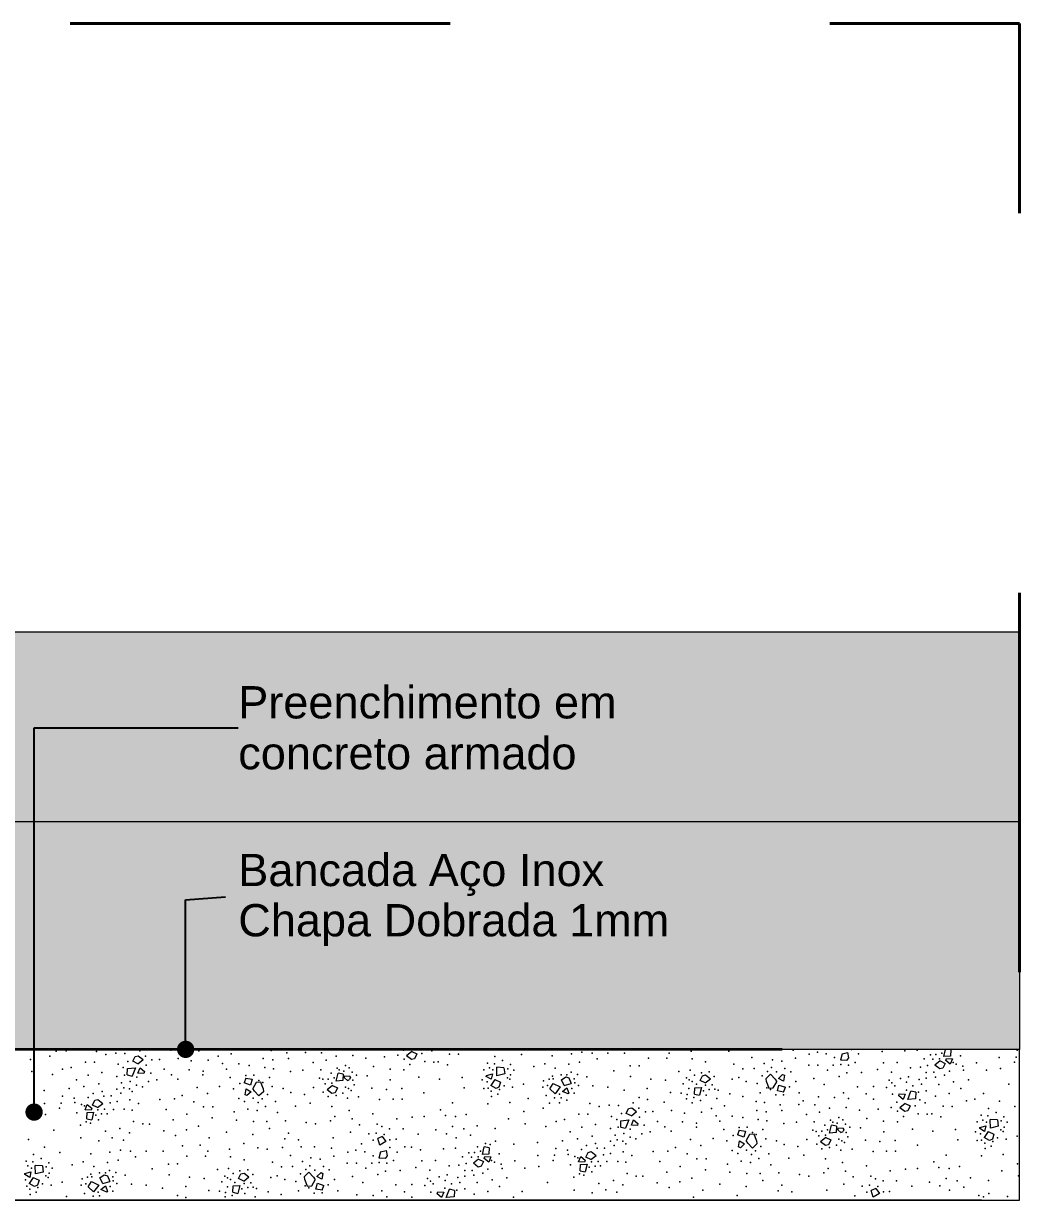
# Model space of a CAD drawing. Header units: metres. Extents: x -1.1 to 45.1, y -1 to 1.8.
# Drawn here: x -0.8783 to -0.6159, y -0.1268 to 0.1826 of the extents above; entities that cross this region are included whole.
import ezdxf

# ---------------------------------------------------------------- set-up
doc = ezdxf.new("R2010")
doc.units = ezdxf.units.M
doc.header["$MEASUREMENT"] = 0
doc.linetypes.add('Double Dashed', pattern=[0.0325, 0.02, -0.005, 0.0025, -0.005])
for name, color, linetype, lineweight, true_color in [('0_Caneta_No__25', 7, 'Continuous', 13, 0x982312), ('ARCOS-LINHAS.ARQ_Caneta_No__18', 7, 'Continuous', 0, 0xdfdfdf), ('ARCOS-LINHAS.ARQ_Caneta_No__24', 7, 'Continuous', 40, 0x851f10), ('LOUCAS-METAIS.ARQ_Caneta_No__97', 7, 'Continuous', 5, 0x6b6b6b)]:
    doc.layers.add(name, color=color, linetype=linetype, lineweight=lineweight, true_color=true_color)
for name, color, linetype, lineweight in [('ARCOS-LINHAS.ARQ_Caneta_No__98', 7, 'Continuous', 0), ('LOUCAS-METAIS.ARQ_Caneta_No__1', 7, 'Continuous', 35), ('LOUCAS-METAIS.ARQ_Caneta_No__241', 7, 'Continuous', 13)]:
    doc.layers.add(name, color=color, linetype=linetype, lineweight=lineweight)
doc.styles.add('GENERATED_STYLE_1', font='arial.ttf')
doc.dimstyles.new('GENERATED_STYLE__10', dxfattribs={"dimtxt": 0.18, "dimasz": 0.00912, "dimexe": 0.18, "dimexo": 0.0625, "dimgap": 0, "dimtad": 0, "dimtih": 1, "dimtoh": 1, "dimdec": 4, "dimzin": 0, "dimdsep": 46, "dimcen": 0.09, "dimadec": 0, "dimazin": 0, "dimtfac": 1, "dimtdec": 4, "dimtmove": 0, "dimatfit": 3, "dimldrblk": 'ARROWHEAD_11', "dimfxl": 0, "dimtolj": 1, "dimtzin": 0, "dimarcsym": 0})
doc.dimstyles.new('GENERATED_STYLE__7', dxfattribs={"dimtxt": 0.01, "dimasz": 0.00475, "dimexe": 0.18, "dimexo": 0.01, "dimgap": 0, "dimtad": 1, "dimzin": 0, "dimdsep": 46, "dimtxsty": 'GENERATED_STYLE_1', "dimblk": 'ARROWHEAD_11', "dimblk1": 'ARROWHEAD_11', "dimblk2": 'ARROWHEAD_11', "dimcen": 0.09, "dimclrd": 256, "dimclre": 256, "dimclrt": 256, "dimadec": 0, "dimazin": 0, "dimtfac": 1, "dimtdec": 4, "dimtmove": 0, "dimatfit": 3, "dimfxl": 0, "dimtolj": 1, "dimtzin": 0, "dimarcsym": 0})

# ---------------------------------------------------------------- blocks, each defined once
blk = doc.blocks.new('*X16')
at = {"layer": 'LOUCAS-METAIS.ARQ_Caneta_No__97', "color": 251, "linetype": 'Continuous', "lineweight": 5, "true_color": 0x6b6b6b}
for p, q in [((-0.84947, -0.09089), (-0.84885, -0.08962)), ((-0.84885, -0.08962), (-0.84803, -0.08941)), ((-0.84803, -0.08941), (-0.84677, -0.09041)), ((-0.77602, -0.0883), (-0.77738, -0.08941)), ((-0.77612, -0.09041), (-0.77738, -0.08941)), ((-0.77602, -0.0883), (-0.77468, -0.08894)), ((-0.77468, -0.08894), (-0.7753, -0.09021)), ((-0.66268, -0.08889), (-0.66309, -0.0906)), ((-0.66268, -0.08889), (-0.66123, -0.08859)), ((-0.66123, -0.08859), (-0.66095, -0.08998)), ((-0.63586, -0.08961), (-0.6354, -0.08774)), ((-0.63412, -0.0895), (-0.63586, -0.08961)), ((-0.63406, -0.08783), (-0.6345, -0.08774)), ((-0.63406, -0.08783), (-0.63412, -0.0895)), ((-0.85088, -0.09282), (-0.84879, -0.09263)), ((-0.84879, -0.09263), (-0.84965, -0.09477)), ((-0.84813, -0.09153), (-0.84947, -0.09089)), ((-0.84814, -0.09402), (-0.84757, -0.09262)), ((-0.84813, -0.09153), (-0.84677, -0.09041)), ((-0.84757, -0.09262), (-0.84641, -0.09357)), ((-0.7753, -0.09021), (-0.77612, -0.09041)), ((-0.75358, -0.09475), (-0.75364, -0.09247)), ((-0.75174, -0.09258), (-0.75364, -0.09247)), ((-0.75174, -0.09258), (-0.75154, -0.09423)), ((-0.66148, -0.09063), (-0.66309, -0.0906)), ((-0.66095, -0.08998), (-0.66148, -0.09063)), ((-0.63687, -0.09079), (-0.63824, -0.0919)), ((-0.63697, -0.09291), (-0.63824, -0.0919)), ((-0.63615, -0.0927), (-0.63697, -0.09291)), ((-0.63687, -0.09079), (-0.63554, -0.09143)), ((-0.63554, -0.09143), (-0.63615, -0.0927)), ((-0.63535, -0.09067), (-0.63521, -0.09014)), ((-0.63419, -0.09162), (-0.63535, -0.09067)), ((-0.63521, -0.09014), (-0.63362, -0.09021)), ((-0.63362, -0.09021), (-0.63419, -0.09162)), ((-0.85095, -0.09449), (-0.85088, -0.09282)), ((-0.85095, -0.09449), (-0.84965, -0.09477)), ((-0.84655, -0.09409), (-0.84814, -0.09402)), ((-0.84641, -0.09357), (-0.84655, -0.09409)), ((-0.81972, -0.09532), (-0.82018, -0.09657)), ((-0.81972, -0.09532), (-0.81808, -0.09561)), ((-0.81808, -0.09561), (-0.81849, -0.09714)), ((-0.79592, -0.09608), (-0.79541, -0.09402)), ((-0.79412, -0.0943), (-0.79541, -0.09402)), ((-0.79412, -0.0943), (-0.79418, -0.09596)), ((-0.79374, -0.09523), (-0.79361, -0.09471)), ((-0.79293, -0.0959), (-0.79374, -0.09523)), ((-0.79361, -0.09471), (-0.79235, -0.09477)), ((-0.79293, -0.0959), (-0.79239, -0.09569)), ((-0.79214, -0.09508), (-0.79239, -0.09569)), ((-0.79214, -0.09508), (-0.79235, -0.09477)), ((-0.75638, -0.09487), (-0.75636, -0.09461)), ((-0.75509, -0.09563), (-0.75638, -0.09487)), ((-0.75636, -0.09461), (-0.75475, -0.09415)), ((-0.75416, -0.09568), (-0.75522, -0.09726)), ((-0.75475, -0.09415), (-0.75509, -0.09563)), ((-0.75416, -0.09568), (-0.75263, -0.09636)), ((-0.75154, -0.09423), (-0.75358, -0.09475)), ((-0.73661, -0.09579), (-0.73544, -0.09499)), ((-0.73585, -0.09728), (-0.73661, -0.09579)), ((-0.73544, -0.09499), (-0.73463, -0.09523)), ((-0.73463, -0.09523), (-0.73403, -0.09673)), ((-0.70006, -0.09596), (-0.69945, -0.09469)), ((-0.69945, -0.09469), (-0.69863, -0.09449)), ((-0.69873, -0.0966), (-0.69736, -0.09549)), ((-0.69863, -0.09449), (-0.69736, -0.09549)), ((-0.68269, -0.09542), (-0.68153, -0.0943)), ((-0.6826, -0.09626), (-0.68269, -0.09542)), ((-0.68153, -0.0943), (-0.68031, -0.09556)), ((-0.68031, -0.09556), (-0.67988, -0.09627)), ((-0.67946, -0.0954), (-0.67836, -0.09438)), ((-0.67814, -0.09615), (-0.67946, -0.0954)), ((-0.67836, -0.09438), (-0.67786, -0.09458)), ((-0.67786, -0.09458), (-0.67814, -0.09615)), ((-0.81849, -0.09714), (-0.82018, -0.09657)), ((-0.81993, -0.09973), (-0.81964, -0.09816)), ((-0.81964, -0.09816), (-0.81832, -0.09891)), ((-0.81832, -0.09891), (-0.81943, -0.09993)), ((-0.81698, -0.09645), (-0.8179, -0.09804)), ((-0.81747, -0.09875), (-0.8179, -0.09804)), ((-0.81625, -0.10001), (-0.81747, -0.09875)), ((-0.81578, -0.09638), (-0.81698, -0.09645)), ((-0.81509, -0.09889), (-0.81625, -0.10001)), ((-0.81518, -0.09805), (-0.81578, -0.09638)), ((-0.81518, -0.09805), (-0.81509, -0.09889)), ((-0.79693, -0.09726), (-0.7983, -0.09837)), ((-0.79703, -0.09937), (-0.7983, -0.09837)), ((-0.79693, -0.09726), (-0.7956, -0.09789)), ((-0.7956, -0.09789), (-0.79621, -0.09917)), ((-0.79418, -0.09596), (-0.79592, -0.09608)), ((-0.75382, -0.09805), (-0.75522, -0.09726)), ((-0.75304, -0.09772), (-0.75382, -0.09805)), ((-0.75263, -0.09636), (-0.75304, -0.09772)), ((-0.73968, -0.09817), (-0.73879, -0.09676)), ((-0.73968, -0.09817), (-0.73827, -0.09945)), ((-0.73879, -0.09676), (-0.73689, -0.09764)), ((-0.73689, -0.09764), (-0.73827, -0.09945)), ((-0.73635, -0.09884), (-0.73516, -0.0979)), ((-0.73482, -0.0995), (-0.73635, -0.09884)), ((-0.73585, -0.09728), (-0.73403, -0.09673)), ((-0.73516, -0.0979), (-0.73463, -0.09931)), ((-0.70154, -0.09956), (-0.70148, -0.09789)), ((-0.70148, -0.09789), (-0.69974, -0.09778)), ((-0.69974, -0.09778), (-0.70024, -0.09984)), ((-0.69873, -0.0966), (-0.70006, -0.09596)), ((-0.6826, -0.09626), (-0.682, -0.09793)), ((-0.682, -0.09793), (-0.68081, -0.09786)), ((-0.68081, -0.09786), (-0.67988, -0.09627)), ((-0.6797, -0.0987), (-0.67929, -0.09717)), ((-0.67806, -0.09899), (-0.6797, -0.0987)), ((-0.67929, -0.09717), (-0.6776, -0.09774)), ((-0.67806, -0.09899), (-0.6776, -0.09774)), ((-0.64539, -0.10091), (-0.64454, -0.09878)), ((-0.64324, -0.09906), (-0.64454, -0.09878)), ((-0.86012, -0.10243), (-0.8595, -0.10116)), ((-0.8595, -0.10116), (-0.85869, -0.10095)), ((-0.85878, -0.10307), (-0.85742, -0.10196)), ((-0.85869, -0.10095), (-0.85742, -0.10196)), ((-0.81943, -0.09993), (-0.81993, -0.09973)), ((-0.79621, -0.09917), (-0.79703, -0.09937)), ((-0.73463, -0.09931), (-0.73482, -0.0995)), ((-0.70154, -0.09956), (-0.70024, -0.09984)), ((-0.64777, -0.09998), (-0.64764, -0.09945)), ((-0.64661, -0.10093), (-0.64777, -0.09998)), ((-0.64764, -0.09945), (-0.64605, -0.09953)), ((-0.64606, -0.10202), (-0.64742, -0.10313)), ((-0.64605, -0.09953), (-0.64661, -0.10093)), ((-0.64606, -0.10202), (-0.64472, -0.10266)), ((-0.6433, -0.10073), (-0.64539, -0.10091)), ((-0.64324, -0.09906), (-0.6433, -0.10073)), ((-0.86203, -0.10364), (-0.86147, -0.10224)), ((-0.86044, -0.10372), (-0.86203, -0.10364)), ((-0.8616, -0.10603), (-0.86154, -0.10436)), ((-0.86154, -0.10436), (-0.8598, -0.10425)), ((-0.86147, -0.10224), (-0.86031, -0.10319)), ((-0.86031, -0.10319), (-0.86044, -0.10372)), ((-0.8598, -0.10425), (-0.8603, -0.10631)), ((-0.85878, -0.10307), (-0.86012, -0.10243)), ((-0.7195, -0.10461), (-0.71889, -0.10334)), ((-0.71817, -0.10525), (-0.7195, -0.10461)), ((-0.71889, -0.10334), (-0.71807, -0.10313)), ((-0.71817, -0.10525), (-0.71681, -0.10413)), ((-0.71807, -0.10313), (-0.71681, -0.10413)), ((-0.64615, -0.10413), (-0.64742, -0.10313)), ((-0.64534, -0.10393), (-0.64615, -0.10413)), ((-0.64472, -0.10266), (-0.64534, -0.10393)), ((-0.8616, -0.10603), (-0.8603, -0.10631)), ((-0.72099, -0.1082), (-0.72092, -0.10654)), ((-0.72099, -0.1082), (-0.71969, -0.10849)), ((-0.72092, -0.10654), (-0.71883, -0.10635)), ((-0.71883, -0.10635), (-0.71969, -0.10849)), ((-0.71818, -0.10774), (-0.71761, -0.10633)), ((-0.71659, -0.10781), (-0.71818, -0.10774)), ((-0.71761, -0.10633), (-0.71645, -0.10729)), ((-0.71645, -0.10729), (-0.71659, -0.10781)), ((-0.66596, -0.10979), (-0.66545, -0.10773)), ((-0.66415, -0.10802), (-0.66545, -0.10773)), ((-0.66415, -0.10802), (-0.66422, -0.10968)), ((-0.6264, -0.10833), (-0.62479, -0.10787)), ((-0.62479, -0.10787), (-0.62512, -0.10935)), ((-0.62361, -0.10846), (-0.62368, -0.10619)), ((-0.62178, -0.1063), (-0.62368, -0.10619)), ((-0.62158, -0.10795), (-0.62361, -0.10846)), ((-0.62178, -0.1063), (-0.62158, -0.10795)), ((-0.78377, -0.11066), (-0.78498, -0.11122)), ((-0.78444, -0.113), (-0.78498, -0.11122)), ((-0.78377, -0.11066), (-0.78282, -0.11203)), ((-0.68976, -0.10904), (-0.69022, -0.11029)), ((-0.68853, -0.11086), (-0.69022, -0.11029)), ((-0.68976, -0.10904), (-0.68812, -0.10933)), ((-0.68812, -0.10933), (-0.68853, -0.11086)), ((-0.68702, -0.11017), (-0.68794, -0.11176)), ((-0.68582, -0.1101), (-0.68702, -0.11017)), ((-0.68522, -0.11177), (-0.68582, -0.1101)), ((-0.66697, -0.11098), (-0.66833, -0.11209)), ((-0.66697, -0.11098), (-0.66563, -0.11161)), ((-0.66422, -0.10968), (-0.66596, -0.10979)), ((-0.66378, -0.10895), (-0.66365, -0.10843)), ((-0.66297, -0.10962), (-0.66378, -0.10895)), ((-0.66365, -0.10843), (-0.66239, -0.10848)), ((-0.66297, -0.10962), (-0.66242, -0.10941)), ((-0.66218, -0.1088), (-0.66242, -0.10941)), ((-0.66218, -0.1088), (-0.66239, -0.10848)), ((-0.62642, -0.10859), (-0.6264, -0.10833)), ((-0.62512, -0.10935), (-0.62642, -0.10859)), ((-0.62419, -0.1094), (-0.62526, -0.11098)), ((-0.62385, -0.11177), (-0.62526, -0.11098)), ((-0.62419, -0.1094), (-0.62267, -0.11008)), ((-0.62267, -0.11008), (-0.62308, -0.11143)), ((-0.78282, -0.11203), (-0.78444, -0.113)), ((-0.78423, -0.11472), (-0.78278, -0.11442)), ((-0.78278, -0.11442), (-0.7825, -0.11581)), ((-0.75742, -0.11545), (-0.75691, -0.11339)), ((-0.75561, -0.11367), (-0.75691, -0.11339)), ((-0.75561, -0.11367), (-0.75568, -0.11534)), ((-0.68996, -0.11345), (-0.68968, -0.11188)), ((-0.68946, -0.11365), (-0.68996, -0.11345)), ((-0.68968, -0.11188), (-0.68836, -0.11263)), ((-0.68836, -0.11263), (-0.68946, -0.11365)), ((-0.68751, -0.11247), (-0.68794, -0.11176)), ((-0.68629, -0.11373), (-0.68751, -0.11247)), ((-0.68513, -0.11261), (-0.68629, -0.11373)), ((-0.68522, -0.11177), (-0.68513, -0.11261)), ((-0.66707, -0.11309), (-0.66833, -0.11209)), ((-0.66625, -0.11289), (-0.66707, -0.11309)), ((-0.66563, -0.11161), (-0.66625, -0.11289)), ((-0.62308, -0.11143), (-0.62385, -0.11177)), ((-0.78423, -0.11472), (-0.78465, -0.11643)), ((-0.78303, -0.11647), (-0.78465, -0.11643)), ((-0.7825, -0.11581), (-0.78303, -0.11647)), ((-0.75843, -0.11663), (-0.75979, -0.11774)), ((-0.75843, -0.11663), (-0.75709, -0.11727)), ((-0.75709, -0.11727), (-0.75771, -0.11854)), ((-0.75568, -0.11534), (-0.75742, -0.11545)), ((-0.7569, -0.1165), (-0.75677, -0.11598)), ((-0.75575, -0.11746), (-0.7569, -0.1165)), ((-0.75677, -0.11598), (-0.75518, -0.11605)), ((-0.75518, -0.11605), (-0.75575, -0.11746)), ((-0.73207, -0.11736), (-0.73151, -0.11596)), ((-0.73048, -0.11744), (-0.73207, -0.11736)), ((-0.73151, -0.11596), (-0.73035, -0.11691)), ((-0.73035, -0.11691), (-0.73048, -0.11744)), ((-0.73016, -0.11615), (-0.72954, -0.11488)), ((-0.72882, -0.11679), (-0.73016, -0.11615)), ((-0.72954, -0.11488), (-0.72872, -0.11467)), ((-0.72882, -0.11679), (-0.72746, -0.11567)), ((-0.72872, -0.11467), (-0.72746, -0.11567)), ((-0.87794, -0.12071), (-0.87791, -0.12044)), ((-0.87791, -0.12044), (-0.8763, -0.11999)), ((-0.8763, -0.11999), (-0.87664, -0.12146)), ((-0.87513, -0.12058), (-0.8752, -0.11831)), ((-0.8733, -0.11841), (-0.8752, -0.11831)), ((-0.8731, -0.12007), (-0.87513, -0.12058)), ((-0.8733, -0.11841), (-0.8731, -0.12007)), ((-0.82162, -0.1218), (-0.821, -0.12053)), ((-0.821, -0.12053), (-0.82018, -0.12032)), ((-0.82018, -0.12032), (-0.81892, -0.12133)), ((-0.80425, -0.12126), (-0.80309, -0.12014)), ((-0.80309, -0.12014), (-0.80187, -0.1214)), ((-0.80101, -0.12123), (-0.79991, -0.12021)), ((-0.79991, -0.12021), (-0.79941, -0.12042)), ((-0.79941, -0.12042), (-0.7997, -0.12198)), ((-0.75853, -0.11874), (-0.75979, -0.11774)), ((-0.75771, -0.11854), (-0.75853, -0.11874)), ((-0.73164, -0.11975), (-0.73157, -0.11808)), ((-0.73164, -0.11975), (-0.73034, -0.12003)), ((-0.73157, -0.11808), (-0.72983, -0.11797)), ((-0.72983, -0.11797), (-0.73034, -0.12003)), ((-0.87664, -0.12146), (-0.87794, -0.12071)), ((-0.87571, -0.12152), (-0.87678, -0.12309)), ((-0.87537, -0.12388), (-0.87678, -0.12309)), ((-0.87571, -0.12152), (-0.87419, -0.1222)), ((-0.8746, -0.12355), (-0.87537, -0.12388)), ((-0.87419, -0.1222), (-0.8746, -0.12355)), ((-0.86124, -0.124), (-0.86035, -0.12259)), ((-0.86035, -0.12259), (-0.85845, -0.12348)), ((-0.85845, -0.12348), (-0.85983, -0.12528)), ((-0.85816, -0.12163), (-0.85699, -0.12083)), ((-0.85741, -0.12311), (-0.85816, -0.12163)), ((-0.85791, -0.12468), (-0.85672, -0.12374)), ((-0.85741, -0.12311), (-0.85558, -0.12256)), ((-0.85699, -0.12083), (-0.85618, -0.12106)), ((-0.85672, -0.12374), (-0.85619, -0.12515)), ((-0.85618, -0.12106), (-0.85558, -0.12256)), ((-0.8231, -0.1254), (-0.82303, -0.12373)), ((-0.82303, -0.12373), (-0.82129, -0.12362)), ((-0.82129, -0.12362), (-0.8218, -0.12568)), ((-0.82028, -0.12244), (-0.82162, -0.1218)), ((-0.82028, -0.12244), (-0.81892, -0.12133)), ((-0.80416, -0.1221), (-0.80425, -0.12126)), ((-0.80416, -0.1221), (-0.80356, -0.12377)), ((-0.80356, -0.12377), (-0.80236, -0.1237)), ((-0.80236, -0.1237), (-0.80144, -0.1221)), ((-0.80187, -0.1214), (-0.80144, -0.1221)), ((-0.80126, -0.12454), (-0.80084, -0.123)), ((-0.7997, -0.12198), (-0.80101, -0.12123)), ((-0.80084, -0.123), (-0.79916, -0.12358)), ((-0.79961, -0.12483), (-0.79916, -0.12358)), ((-0.86124, -0.124), (-0.85983, -0.12528)), ((-0.85637, -0.12534), (-0.85791, -0.12468)), ((-0.85619, -0.12515), (-0.85637, -0.12534)), ((-0.8231, -0.1254), (-0.8218, -0.12568)), ((-0.79961, -0.12483), (-0.80126, -0.12454)), ((-0.76933, -0.12581), (-0.76919, -0.12529)), ((-0.76817, -0.12677), (-0.76933, -0.12581)), ((-0.76919, -0.12529), (-0.7676, -0.12536)), ((-0.7676, -0.12536), (-0.76817, -0.12677)), ((-0.76695, -0.12675), (-0.76609, -0.12461)), ((-0.76486, -0.12656), (-0.76695, -0.12675)), ((-0.76479, -0.1249), (-0.76609, -0.12461)), ((-0.76479, -0.1249), (-0.76486, -0.12656)), ((-0.65381, -0.12438), (-0.65501, -0.12494)), ((-0.65447, -0.12672), (-0.65501, -0.12494)), ((-0.65286, -0.12575), (-0.65447, -0.12672)), ((-0.65381, -0.12438), (-0.65286, -0.12575))]:
    blk.add_line(p, q, dxfattribs=at)
for p in [(-0.87132, -0.08951), (-0.86967, -0.08822), (-0.86708, -0.08812), (-0.85903, -0.0883), (-0.85659, -0.08911), (-0.85397, -0.08871), (-0.85155, -0.08885), (-0.84765, -0.08811), (-0.84614, -0.08949), (-0.83949, -0.08791), (-0.83213, -0.08814), (-0.82704, -0.08957), (-0.8236, -0.08892), (-0.81303, -0.08806), (-0.80893, -0.08865), (-0.80404, -0.08856), (-0.79981, -0.08864), (-0.79596, -0.08952), (-0.79152, -0.08935), (-0.77969, -0.08931), (-0.7782, -0.08794), (-0.77337, -0.08886), (-0.77076, -0.08815), (-0.76604, -0.08903), (-0.76368, -0.08904), (-0.7541, -0.08963), (-0.74712, -0.08905), (-0.73901, -0.08946), (-0.73396, -0.08896), (-0.7312, -0.08844), (-0.72851, -0.08872), (-0.7244, -0.08876), (-0.71995, -0.08877), (-0.70821, -0.0887), (-0.70246, -0.08821), (-0.69497, -0.08782), (-0.69253, -0.0882), (-0.68849, -0.08774), (-0.6756, -0.08792), (-0.67132, -0.08897), (-0.66918, -0.0885), (-0.66684, -0.08895), (-0.66023, -0.08774), (-0.65834, -0.08895), (-0.65211, -0.08833), (-0.64611, -0.08812), (-0.64289, -0.08795), (-0.6394, -0.08916), (-0.63795, -0.0891), (-0.6364, -0.08876), (-0.63147, -0.08942), (-0.61653, -0.08799), (-0.87643, -0.09043), (-0.86575, -0.09253), (-0.86194, -0.0911), (-0.85958, -0.09111), (-0.85338, -0.09168), (-0.85199, -0.09252), (-0.85078, -0.09096), (-0.84595, -0.09189), (-0.84446, -0.09051), (-0.84246, -0.0904), (-0.83755, -0.09012), (-0.8341, -0.09079), (-0.82966, -0.09062), (-0.82582, -0.0915), (-0.82158, -0.09158), (-0.81882, -0.09195), (-0.81511, -0.09012), (-0.81471, -0.09253), (-0.81264, -0.09047), (-0.8085, -0.09011), (-0.80202, -0.09122), (-0.79858, -0.09057), (-0.79566, -0.09265), (-0.79349, -0.092), (-0.79247, -0.0926), (-0.78807, -0.09002), (-0.78613, -0.09223), (-0.78316, -0.08974), (-0.77801, -0.09034), (-0.7765, -0.09172), (-0.7726, -0.09097), (-0.77018, -0.09112), (-0.76903, -0.09103), (-0.76659, -0.09184), (-0.75604, -0.09134), (-0.75555, -0.09264), (-0.75425, -0.09154), (-0.75209, -0.09063), (-0.75005, -0.09177), (-0.74387, -0.09229), (-0.74096, -0.09152), (-0.73822, -0.09273), (-0.73462, -0.09168), (-0.7318, -0.09108), (-0.72721, -0.09022), (-0.71852, -0.09211), (-0.71614, -0.09209), (-0.71369, -0.09002), (-0.70881, -0.09002), (-0.7022, -0.09025), (-0.69862, -0.09103), (-0.69115, -0.09164), (-0.68641, -0.0899), (-0.68587, -0.09279), (-0.68323, -0.0915), (-0.6813, -0.09255), (-0.68101, -0.09046), (-0.67858, -0.09083), (-0.67772, -0.09281), (-0.67496, -0.09008), (-0.67147, -0.09188), (-0.66905, -0.09187), (-0.66499, -0.09191), (-0.66463, -0.08991), (-0.66304, -0.09171), (-0.661, -0.0919), (-0.65924, -0.09122), (-0.65178, -0.09132), (-0.64818, -0.09122), (-0.64464, -0.0926), (-0.64203, -0.0924), (-0.64107, -0.09025), (-0.64017, -0.092), (-0.63875, -0.09032), (-0.63699, -0.09019), (-0.63344, -0.09122), (-0.63262, -0.09162), (-0.63087, -0.09216), (-0.62729, -0.09131), (-0.62127, -0.08985), (-0.62099, -0.0928), (-0.61724, -0.09114), (-0.61683, -0.08977), (-0.8761, -0.09361), (-0.87064, -0.09433), (-0.86799, -0.093), (-0.86428, -0.09579), (-0.86122, -0.09451), (-0.85761, -0.09381), (-0.85368, -0.09488), (-0.85164, -0.09456), (-0.84844, -0.09509), (-0.84477, -0.09399), (-0.84318, -0.09576), (-0.84125, -0.093), (-0.83931, -0.09444), (-0.83761, -0.09558), (-0.83464, -0.09314), (-0.831, -0.09449), (-0.83099, -0.09344), (-0.82485, -0.09298), (-0.82382, -0.09514), (-0.8197, -0.09463), (-0.81764, -0.09455), (-0.81351, -0.09512), (-0.81245, -0.09287), (-0.80794, -0.09359), (-0.80467, -0.09324), (-0.80033, -0.09532), (-0.79999, -0.09314), (-0.79946, -0.09563), (-0.79801, -0.09556), (-0.7972, -0.09401), (-0.79646, -0.09523), (-0.79511, -0.09316), (-0.79391, -0.09347), (-0.79174, -0.09374), (-0.79153, -0.09589), (-0.79059, -0.09455), (-0.78777, -0.09473), (-0.78171, -0.09294), (-0.78168, -0.0958), (-0.77807, -0.09311), (-0.77411, -0.09508), (-0.76875, -0.09556), (-0.76278, -0.09511), (-0.75747, -0.09578), (-0.75707, -0.09314), (-0.75464, -0.09316), (-0.75081, -0.09524), (-0.75072, -0.09286), (-0.7502, -0.09563), (-0.74999, -0.09448), (-0.74916, -0.0932), (-0.73985, -0.09559), (-0.73895, -0.09483), (-0.73873, -0.09551), (-0.73669, -0.09443), (-0.73514, -0.09442), (-0.73406, -0.09379), (-0.73321, -0.09547), (-0.7324, -0.09433), (-0.72991, -0.09502), (-0.72279, -0.09341), (-0.7184, -0.09493), (-0.71301, -0.09555), (-0.70915, -0.09589), (-0.70564, -0.09358), (-0.70365, -0.09527), (-0.70298, -0.09578), (-0.70271, -0.09325), (-0.70153, -0.09457), (-0.69971, -0.09395), (-0.69766, -0.09367), (-0.69635, -0.09485), (-0.6916, -0.09563), (-0.68991, -0.09519), (-0.68879, -0.09284), (-0.68376, -0.0947), (-0.68236, -0.09355), (-0.67996, -0.09369), (-0.67619, -0.09365), (-0.67011, -0.0954), (-0.66652, -0.09321), (-0.66344, -0.09488), (-0.66141, -0.09396), (-0.65753, -0.09381), (-0.65337, -0.09306), (-0.65031, -0.09589), (-0.64967, -0.09374), (-0.64725, -0.09545), (-0.64517, -0.09494), (-0.64235, -0.0957), (-0.64051, -0.09535), (-0.64049, -0.09384), (-0.63855, -0.09378), (-0.63811, -0.09504), (-0.6357, -0.09453), (-0.63441, -0.09348), (-0.63069, -0.09325), (-0.62937, -0.09577), (-0.62466, -0.09324), (-0.87282, -0.09856), (-0.86628, -0.09808), (-0.86235, -0.09756), (-0.85843, -0.09685), (-0.85755, -0.09882), (-0.85367, -0.0982), (-0.85242, -0.09659), (-0.85183, -0.09785), (-0.85037, -0.09817), (-0.85015, -0.09619), (-0.84961, -0.09887), (-0.84849, -0.09714), (-0.84697, -0.09757), (-0.84536, -0.09624), (-0.83253, -0.09778), (-0.82661, -0.09752), (-0.82295, -0.0981), (-0.8213, -0.0967), (-0.81626, -0.09596), (-0.81526, -0.09647), (-0.81275, -0.09756), (-0.80988, -0.09808), (-0.80192, -0.09777), (-0.7988, -0.09679), (-0.79705, -0.09666), (-0.7935, -0.09769), (-0.79268, -0.09808), (-0.79201, -0.09859), (-0.79116, -0.09705), (-0.78651, -0.09797), (-0.78265, -0.0983), (-0.77866, -0.09802), (-0.76219, -0.09789), (-0.75706, -0.09805), (-0.75617, -0.09632), (-0.75588, -0.09798), (-0.75507, -0.09874), (-0.75291, -0.09834), (-0.75171, -0.09737), (-0.74946, -0.09772), (-0.74656, -0.09693), (-0.74151, -0.09772), (-0.74129, -0.09605), (-0.7403, -0.0973), (-0.73388, -0.09805), (-0.73306, -0.09658), (-0.7321, -0.09727), (-0.72831, -0.09739), (-0.72441, -0.09771), (-0.72007, -0.09847), (-0.71398, -0.09806), (-0.7045, -0.09681), (-0.70302, -0.09808), (-0.70216, -0.09617), (-0.70106, -0.09695), (-0.6992, -0.09863), (-0.69861, -0.0972), (-0.69765, -0.0983), (-0.69685, -0.09707), (-0.6962, -0.09823), (-0.69533, -0.09853), (-0.6879, -0.09623), (-0.68503, -0.09675), (-0.68253, -0.09784), (-0.68153, -0.09835), (-0.67648, -0.09761), (-0.67483, -0.09621), (-0.66739, -0.09698), (-0.65863, -0.09763), (-0.65442, -0.0975), (-0.65101, -0.09778), (-0.64955, -0.09659), (-0.64882, -0.09731), (-0.64575, -0.09845), (-0.6457, -0.09641), (-0.64403, -0.09736), (-0.64255, -0.09899), (-0.64176, -0.09695), (-0.64051, -0.09866), (-0.63723, -0.09701), (-0.63331, -0.0963), (-0.63138, -0.09807), (-0.61874, -0.09694), (-0.87278, -0.10197), (-0.86835, -0.10189), (-0.86804, -0.10011), (-0.86497, -0.1006), (-0.86479, -0.1017), (-0.86125, -0.10038), (-0.85996, -0.09933), (-0.85711, -0.10008), (-0.85549, -0.10185), (-0.85517, -0.10002), (-0.85363, -0.10146), (-0.85267, -0.09931), (-0.85025, -0.10102), (-0.84802, -0.10202), (-0.84238, -0.10095), (-0.8385, -0.1008), (-0.83648, -0.09988), (-0.8334, -0.10156), (-0.82981, -0.09937), (-0.82159, -0.10066), (-0.82006, -0.1015), (-0.81782, -0.10062), (-0.81649, -0.10176), (-0.81542, -0.10076), (-0.81402, -0.09961), (-0.81191, -0.10152), (-0.80787, -0.09912), (-0.80425, -0.09965), (-0.80275, -0.1019), (-0.79931, -0.099), (-0.798, -0.10019), (-0.79595, -0.09991), (-0.79413, -0.09928), (-0.79295, -0.10061), (-0.79002, -0.10028), (-0.78447, -0.10092), (-0.78092, -0.10086), (-0.77854, -0.10084), (-0.77279, -0.09922), (-0.76526, -0.10187), (-0.75595, -0.10209), (-0.75498, -0.10014), (-0.75335, -0.09952), (-0.75018, -0.10171), (-0.74539, -0.10067), (-0.74064, -0.09989), (-0.73971, -0.10194), (-0.73839, -0.10055), (-0.73712, -0.10184), (-0.73706, -0.09954), (-0.73669, -0.10052), (-0.73519, -0.10109), (-0.73322, -0.09929), (-0.72907, -0.10202), (-0.71769, -0.10183), (-0.71611, -0.10044), (-0.71394, -0.10092), (-0.70953, -0.10163), (-0.70789, -0.09913), (-0.70507, -0.09931), (-0.70361, -0.10078), (-0.70348, -0.09964), (-0.70217, -0.10186), (-0.70175, -0.10039), (-0.7, -0.10121), (-0.69846, -0.09985), (-0.69567, -0.10072), (-0.69228, -0.09943), (-0.68885, -0.10016), (-0.68533, -0.10144), (-0.68427, -0.09919), (-0.68307, -0.10178), (-0.68015, -0.09976), (-0.67808, -0.09968), (-0.67397, -0.09917), (-0.67293, -0.10133), (-0.66891, -0.10027), (-0.66467, -0.10042), (-0.6623, -0.09918), (-0.66102, -0.10072), (-0.65635, -0.09942), (-0.65441, -0.10086), (-0.64941, -0.09955), (-0.64823, -0.10166), (-0.6422, -0.10103), (-0.6408, -0.10187), (-0.63805, -0.10005), (-0.63444, -0.09935), (-0.6299, -0.10133), (-0.62767, -0.10085), (-0.62541, -0.09938), (-0.62122, -0.1014), (-0.87251, -0.10492), (-0.86875, -0.10326), (-0.86419, -0.10444), (-0.86304, -0.10224), (-0.86222, -0.10264), (-0.85926, -0.10509), (-0.85867, -0.10367), (-0.85771, -0.10476), (-0.85691, -0.10354), (-0.85626, -0.1047), (-0.85459, -0.10361), (-0.85173, -0.10354), (-0.84961, -0.10376), (-0.84067, -0.10355), (-0.83528, -0.10485), (-0.83086, -0.1029), (-0.82845, -0.10288), (-0.82283, -0.10423), (-0.81921, -0.10348), (-0.81677, -0.10385), (-0.81456, -0.10281), (-0.81138, -0.10441), (-0.80663, -0.10267), (-0.79703, -0.10282), (-0.79251, -0.10383), (-0.78623, -0.10474), (-0.76845, -0.10364), (-0.76715, -0.10514), (-0.7617, -0.1049), (-0.74647, -0.10415), (-0.74136, -0.10323), (-0.73198, -0.10482), (-0.72962, -0.10483), (-0.72663, -0.10283), (-0.72401, -0.10242), (-0.72159, -0.10257), (-0.72081, -0.10468), (-0.71617, -0.10321), (-0.71449, -0.10423), (-0.7125, -0.10412), (-0.70759, -0.10384), (-0.70414, -0.10451), (-0.6997, -0.10433), (-0.69708, -0.10329), (-0.69364, -0.10264), (-0.68515, -0.10384), (-0.68267, -0.10419), (-0.67897, -0.10236), (-0.67854, -0.10383), (-0.67408, -0.10228), (-0.67206, -0.10494), (-0.66984, -0.10235), (-0.66862, -0.10429), (-0.666, -0.10324), (-0.66156, -0.10307), (-0.6581, -0.10374), (-0.6532, -0.10346), (-0.64973, -0.10303), (-0.64805, -0.10406), (-0.64341, -0.10258), (-0.64264, -0.10469), (-0.64022, -0.10484), (-0.63907, -0.10475), (-0.63607, -0.10275), (-0.63372, -0.10276), (-0.62608, -0.10506), (-0.62414, -0.10335), (-0.62212, -0.10435), (-0.61716, -0.10276), (-0.87618, -0.10535), (-0.86325, -0.10773), (-0.86181, -0.10685), (-0.86061, -0.10717), (-0.85852, -0.10632), (-0.84928, -0.10675), (-0.84688, -0.1074), (-0.84507, -0.10746), (-0.83882, -0.10635), (-0.83219, -0.10796), (-0.8286, -0.1058), (-0.82218, -0.10639), (-0.8177, -0.10673), (-0.81422, -0.10672), (-0.80929, -0.10657), (-0.80385, -0.10702), (-0.80141, -0.1074), (-0.79745, -0.10656), (-0.79631, -0.10542), (-0.79171, -0.10607), (-0.78974, -0.10761), (-0.78509, -0.10745), (-0.78387, -0.1081), (-0.77997, -0.106), (-0.77594, -0.10562), (-0.77273, -0.10541), (-0.76525, -0.10804), (-0.76446, -0.10542), (-0.75877, -0.1079), (-0.75052, -0.10603), (-0.74614, -0.10733), (-0.74068, -0.10805), (-0.73802, -0.10672), (-0.73579, -0.10625), (-0.73126, -0.10823), (-0.72765, -0.10753), (-0.72342, -0.1054), (-0.72203, -0.10624), (-0.71599, -0.10561), (-0.71481, -0.10771), (-0.71129, -0.10672), (-0.70935, -0.10816), (-0.70468, -0.10686), (-0.70104, -0.10821), (-0.70103, -0.10716), (-0.69585, -0.10522), (-0.69489, -0.1067), (-0.69161, -0.1053), (-0.68885, -0.10566), (-0.68767, -0.10827), (-0.68475, -0.10625), (-0.68249, -0.10659), (-0.67798, -0.10731), (-0.67471, -0.10696), (-0.67002, -0.10686), (-0.66724, -0.10773), (-0.6657, -0.10637), (-0.66515, -0.10688), (-0.66394, -0.10719), (-0.66353, -0.10572), (-0.66251, -0.10632), (-0.66178, -0.10746), (-0.66063, -0.10827), (-0.65617, -0.10594), (-0.65175, -0.10666), (-0.64811, -0.10683), (-0.64654, -0.10544), (-0.63663, -0.10556), (-0.62711, -0.10686), (-0.62558, -0.10636), (-0.62468, -0.10688), (-0.62429, -0.10526), (-0.62076, -0.10658), (-0.62008, -0.10549), (-0.62002, -0.1082), (-0.6192, -0.10692), (-0.87026, -0.10906), (-0.86317, -0.11109), (-0.85668, -0.10933), (-0.85488, -0.11104), (-0.85286, -0.10861), (-0.85036, -0.10973), (-0.84134, -0.10917), (-0.83821, -0.11041), (-0.83533, -0.10891), (-0.82934, -0.11109), (-0.82479, -0.10952), (-0.81787, -0.11018), (-0.81349, -0.1086), (-0.80948, -0.11127), (-0.80846, -0.10979), (-0.79668, -0.11108), (-0.79213, -0.10952), (-0.78733, -0.11003), (-0.78543, -0.10978), (-0.78326, -0.11019), (-0.78184, -0.1087), (-0.7783, -0.10865), (-0.77431, -0.11006), (-0.76964, -0.10897), (-0.76686, -0.10997), (-0.76436, -0.11109), (-0.76233, -0.10865), (-0.76053, -0.11037), (-0.75404, -0.10861), (-0.73432, -0.10951), (-0.73239, -0.11128), (-0.72847, -0.11057), (-0.72371, -0.1086), (-0.72246, -0.11031), (-0.72167, -0.10828), (-0.72019, -0.10991), (-0.71853, -0.11085), (-0.71847, -0.10881), (-0.71701, -0.11129), (-0.7154, -0.10996), (-0.71322, -0.10948), (-0.70765, -0.1093), (-0.69664, -0.11124), (-0.69385, -0.10886), (-0.69134, -0.11041), (-0.68974, -0.10835), (-0.68629, -0.10968), (-0.6853, -0.11019), (-0.68355, -0.10884), (-0.68279, -0.11128), (-0.67037, -0.10904), (-0.66949, -0.10934), (-0.66884, -0.11051), (-0.66805, -0.10928), (-0.66708, -0.11037), (-0.66649, -0.10895), (-0.66156, -0.10961), (-0.6612, -0.11076), (-0.6578, -0.10845), (-0.65172, -0.10951), (-0.64415, -0.1088), (-0.63879, -0.10928), (-0.63281, -0.10883), (-0.62751, -0.1095), (-0.62621, -0.11004), (-0.62175, -0.11109), (-0.62085, -0.10896), (-0.62024, -0.10935), (-0.6166, -0.11065), (-0.87693, -0.1115), (-0.87273, -0.11352), (-0.85844, -0.1118), (-0.85275, -0.11427), (-0.85196, -0.11166), (-0.83638, -0.11315), (-0.83173, -0.11299), (-0.82402, -0.11404), (-0.82026, -0.11251), (-0.81652, -0.11366), (-0.81409, -0.11403), (-0.81004, -0.11358), (-0.80585, -0.11155), (-0.80512, -0.11343), (-0.80163, -0.11342), (-0.79716, -0.11376), (-0.79074, -0.11433), (-0.78928, -0.11264), (-0.78614, -0.11169), (-0.78178, -0.11358), (-0.78175, -0.1116), (-0.78013, -0.11143), (-0.77787, -0.11345), (-0.77607, -0.11351), (-0.77367, -0.11417), (-0.76766, -0.11396), (-0.76445, -0.11379), (-0.7587, -0.11338), (-0.75661, -0.11253), (-0.7554, -0.11284), (-0.75396, -0.11197), (-0.74909, -0.11275), (-0.74286, -0.11228), (-0.73808, -0.11383), (-0.73632, -0.1118), (-0.73501, -0.11432), (-0.73129, -0.1141), (-0.72999, -0.11305), (-0.72759, -0.11254), (-0.72714, -0.11379), (-0.72521, -0.11374), (-0.72371, -0.11192), (-0.72271, -0.11303), (-0.72187, -0.11156), (-0.7204, -0.11189), (-0.71964, -0.11259), (-0.70652, -0.1136), (-0.70257, -0.1115), (-0.69985, -0.11309), (-0.69299, -0.11182), (-0.69163, -0.11437), (-0.68786, -0.11434), (-0.68406, -0.11333), (-0.67992, -0.1118), (-0.67791, -0.11284), (-0.67429, -0.11337), (-0.67196, -0.11149), (-0.66935, -0.11272), (-0.66804, -0.11391), (-0.66599, -0.11363), (-0.66417, -0.113), (-0.66354, -0.11141), (-0.66299, -0.11433), (-0.66272, -0.1118), (-0.66204, -0.11231), (-0.66006, -0.114), (-0.65654, -0.11169), (-0.65269, -0.11202), (-0.6487, -0.11174), (-0.64283, -0.11294), (-0.63222, -0.11161), (-0.6271, -0.11177), (-0.62592, -0.1117), (-0.62511, -0.11246), (-0.62502, -0.11386), (-0.62339, -0.11324), (-0.62295, -0.11206), (-0.61949, -0.11144), (-0.8776, -0.11718), (-0.8758, -0.11738), (-0.87565, -0.11546), (-0.87364, -0.11647), (-0.86868, -0.11488), (-0.86252, -0.11736), (-0.86056, -0.1153), (-0.85618, -0.11752), (-0.85552, -0.1148), (-0.85335, -0.11692), (-0.85006, -0.11456), (-0.84877, -0.11606), (-0.84596, -0.1146), (-0.8415, -0.1146), (-0.83524, -0.11586), (-0.83036, -0.11586), (-0.82976, -0.11453), (-0.82376, -0.11609), (-0.82018, -0.11687), (-0.81271, -0.11748), (-0.80796, -0.11574), (-0.80478, -0.11733), (-0.80256, -0.11629), (-0.80013, -0.11667), (-0.79651, -0.11591), (-0.79287, -0.1148), (-0.78839, -0.11478), (-0.78619, -0.11575), (-0.78459, -0.11755), (-0.7808, -0.11705), (-0.77989, -0.11479), (-0.77334, -0.11715), (-0.76974, -0.11706), (-0.76263, -0.11609), (-0.76095, -0.115), (-0.7603, -0.11616), (-0.7595, -0.11493), (-0.75854, -0.11603), (-0.75795, -0.1146), (-0.75499, -0.11706), (-0.75418, -0.11745), (-0.75302, -0.11526), (-0.74884, -0.11714), (-0.74282, -0.11569), (-0.73879, -0.11698), (-0.73839, -0.11561), (-0.73482, -0.11542), (-0.73307, -0.11596), (-0.73226, -0.11636), (-0.72871, -0.11739), (-0.72695, -0.11726), (-0.72553, -0.11557), (-0.72462, -0.11733), (-0.72367, -0.11518), (-0.72177, -0.11726), (-0.72029, -0.11474), (-0.71964, -0.11748), (-0.71806, -0.11574), (-0.71242, -0.11467), (-0.71071, -0.11727), (-0.70854, -0.11452), (-0.70344, -0.11528), (-0.7009, -0.11662), (-0.69848, -0.1166), (-0.6901, -0.11522), (-0.68925, -0.1172), (-0.68652, -0.11548), (-0.68546, -0.11448), (-0.6846, -0.11653), (-0.68195, -0.11524), (-0.67667, -0.11639), (-0.67279, -0.11561), (-0.66707, -0.11654), (-0.66255, -0.11755), (-0.65451, -0.11464), (-0.65096, -0.11458), (-0.64857, -0.11456), (-0.63848, -0.11736), (-0.6353, -0.11559), (-0.62599, -0.11581), (-0.62022, -0.11543), (-0.8771, -0.11847), (-0.8762, -0.119), (-0.87228, -0.1187), (-0.8716, -0.11761), (-0.87154, -0.12032), (-0.87072, -0.11904), (-0.86542, -0.11813), (-0.85977, -0.11857), (-0.85824, -0.12026), (-0.8567, -0.12026), (-0.85561, -0.11962), (-0.85396, -0.12016), (-0.84435, -0.11925), (-0.84008, -0.11795), (-0.83769, -0.11793), (-0.82719, -0.11942), (-0.82426, -0.11909), (-0.82308, -0.12041), (-0.82127, -0.11978), (-0.81921, -0.11951), (-0.81034, -0.11868), (-0.80743, -0.11863), (-0.80532, -0.12053), (-0.80392, -0.11939), (-0.80285, -0.11839), (-0.80152, -0.11953), (-0.79927, -0.11864), (-0.79774, -0.11949), (-0.79302, -0.11772), (-0.79061, -0.1177), (-0.78807, -0.11904), (-0.78655, -0.11775), (-0.78297, -0.1198), (-0.78255, -0.11774), (-0.77909, -0.11965), (-0.77492, -0.1189), (-0.77122, -0.11958), (-0.7662, -0.11844), (-0.76358, -0.11824), (-0.76204, -0.11968), (-0.76172, -0.11784), (-0.76011, -0.11962), (-0.75726, -0.12037), (-0.75596, -0.11932), (-0.75243, -0.11799), (-0.75224, -0.11909), (-0.74622, -0.11907), (-0.74255, -0.11863), (-0.73423, -0.11816), (-0.73185, -0.12057), (-0.7293, -0.11881), (-0.72855, -0.12003), (-0.72775, -0.11848), (-0.7263, -0.11842), (-0.71931, -0.12047), (-0.70885, -0.12007), (-0.70532, -0.11857), (-0.69864, -0.11952), (-0.69287, -0.11795), (-0.69222, -0.1201), (-0.68774, -0.12045), (-0.68681, -0.11757), (-0.68425, -0.12044), (-0.68141, -0.11813), (-0.67933, -0.12029), (-0.66749, -0.12028), (-0.66635, -0.11914), (-0.66175, -0.11979), (-0.65627, -0.11846), (-0.65001, -0.11972), (-0.64597, -0.11934), (-0.64277, -0.11913), (-0.63719, -0.11886), (-0.6345, -0.11914), (-0.63174, -0.11861), (-0.62056, -0.11975), (-0.61651, -0.11787), (-0.87773, -0.12215), (-0.87327, -0.12321), (-0.87236, -0.12108), (-0.87176, -0.12147), (-0.87101, -0.12356), (-0.86812, -0.12277), (-0.86306, -0.12356), (-0.86285, -0.12189), (-0.86185, -0.12314), (-0.8614, -0.12142), (-0.86051, -0.12066), (-0.86028, -0.12135), (-0.85477, -0.12131), (-0.85462, -0.12242), (-0.85366, -0.1231), (-0.85146, -0.12086), (-0.84986, -0.12322), (-0.84596, -0.12355), (-0.83995, -0.12077), (-0.83456, -0.12139), (-0.83071, -0.12173), (-0.82605, -0.12265), (-0.82521, -0.12111), (-0.82453, -0.12161), (-0.82372, -0.12201), (-0.82261, -0.12278), (-0.82017, -0.12304), (-0.81841, -0.12291), (-0.81791, -0.12069), (-0.81316, -0.12147), (-0.81146, -0.12103), (-0.80946, -0.12206), (-0.80659, -0.12259), (-0.80408, -0.12368), (-0.79804, -0.12345), (-0.79639, -0.12205), (-0.79166, -0.12123), (-0.78894, -0.12282), (-0.78499, -0.12072), (-0.78019, -0.12346), (-0.77597, -0.12334), (-0.77256, -0.12362), (-0.77186, -0.12173), (-0.7711, -0.12243), (-0.77038, -0.12314), (-0.7688, -0.12129), (-0.76725, -0.12225), (-0.76673, -0.12077), (-0.76559, -0.12319), (-0.76391, -0.12154), (-0.76332, -0.12279), (-0.76207, -0.12119), (-0.75966, -0.12088), (-0.75879, -0.12285), (-0.75486, -0.12214), (-0.75093, -0.12161), (-0.7403, -0.12278), (-0.73329, -0.12145), (-0.73065, -0.12089), (-0.72672, -0.12304), (-0.72289, -0.12233), (-0.72039, -0.12345), (-0.71691, -0.12112), (-0.71511, -0.12118), (-0.71137, -0.12289), (-0.70537, -0.12263), (-0.70223, -0.12168), (-0.69483, -0.12324), (-0.68353, -0.12232), (-0.6785, -0.12351), (-0.67389, -0.12074), (-0.67145, -0.12112), (-0.66217, -0.12323), (-0.65977, -0.12133), (-0.65547, -0.1235), (-0.65513, -0.12117), (-0.6539, -0.12181), (-0.65187, -0.12242), (-0.64834, -0.12237), (-0.63968, -0.12269), (-0.6369, -0.12369), (-0.63529, -0.12176), (-0.63237, -0.12237), (-0.62881, -0.12162), (-0.62408, -0.12233), (-0.61618, -0.12105), (-0.87744, -0.12382), (-0.87662, -0.12458), (-0.87653, -0.12598), (-0.8749, -0.12536), (-0.87446, -0.12418), (-0.86694, -0.12651), (-0.86219, -0.12573), (-0.85994, -0.12639), (-0.85861, -0.12538), (-0.85824, -0.12635), (-0.85544, -0.12389), (-0.85477, -0.12513), (-0.84163, -0.1243), (-0.83767, -0.12627), (-0.83553, -0.1239), (-0.8355, -0.12676), (-0.82945, -0.12496), (-0.82662, -0.12514), (-0.82516, -0.12662), (-0.82503, -0.12548), (-0.82458, -0.12392), (-0.82331, -0.12622), (-0.82076, -0.12446), (-0.82001, -0.12569), (-0.8192, -0.12413), (-0.81776, -0.12407), (-0.81723, -0.12656), (-0.81688, -0.12437), (-0.81383, -0.12526), (-0.81041, -0.126), (-0.80582, -0.12503), (-0.80308, -0.12419), (-0.8017, -0.1256), (-0.79964, -0.12552), (-0.79552, -0.12501), (-0.79047, -0.12611), (-0.78622, -0.12626), (-0.78386, -0.12502), (-0.78257, -0.12656), (-0.7779, -0.12525), (-0.77596, -0.1267), (-0.77097, -0.12539), (-0.7673, -0.12429), (-0.7641, -0.12483), (-0.76206, -0.1245), (-0.7596, -0.12589), (-0.756, -0.12518), (-0.75293, -0.1239), (-0.74923, -0.12669), (-0.74696, -0.12522), (-0.73321, -0.12481), (-0.72848, -0.12552), (-0.72492, -0.12476), (-0.722, -0.12538), (-0.70824, -0.12413), (-0.70177, -0.12671), (-0.69938, -0.1248), (-0.6903, -0.12623), (-0.6879, -0.12389), (-0.67952, -0.12499), (-0.67588, -0.12527), (-0.66672, -0.1248), (-0.65932, -0.12636), (-0.65737, -0.12375), (-0.65618, -0.12541), (-0.6533, -0.12391), (-0.65179, -0.12532), (-0.65017, -0.12515), (-0.64434, -0.12378), (-0.6344, -0.12481), (-0.63057, -0.12409), (-0.62664, -0.12625), (-0.62544, -0.12656), (-0.624, -0.12569), (-0.61913, -0.12647)]:
    blk.add_point(p, dxfattribs=at)
blk = doc.blocks.new('*D27')
at = {"layer": '0_Caneta_No__25', "linetype": 'Continuous', "lineweight": 13, "true_color": 0x982312}
for points in [[(-0.90871, -0.08774), (-0.90862, -0.08821), (-0.90834, -0.08862), (-0.90794, -0.08889), (-0.90746, -0.08899), (-0.90698, -0.08889), (-0.90658, -0.08862), (-0.90631, -0.08821), (-0.90621, -0.08774), (-0.90631, -0.08726), (-0.90658, -0.08685), (-0.90698, -0.08658), (-0.90746, -0.08649), (-0.90794, -0.08658), (-0.90834, -0.08685), (-0.90862, -0.08726)], [(-0.90871, -0.12748), (-0.90862, -0.12796), (-0.90834, -0.12837), (-0.90794, -0.12864), (-0.90746, -0.12873), (-0.90698, -0.12864), (-0.90658, -0.12837), (-0.90631, -0.12796), (-0.90621, -0.12748), (-0.90631, -0.12701), (-0.90658, -0.1266), (-0.90698, -0.12633), (-0.90746, -0.12623), (-0.90794, -0.12633), (-0.90834, -0.1266), (-0.90862, -0.12701)]]:
    blk.add_hatch(color=24, dxfattribs=at).paths.add_polyline_path(points)
at = {"layer": '0_Caneta_No__25', "color": 24, "linetype": 'Continuous', "lineweight": 13, "true_color": 0x982312}
for p, q in [((-0.90871, -0.08774), (-0.94844, -0.08774)), ((-0.90746, -0.12623), (-0.90746, -0.08899)), ((-0.90277, -0.08774), (-0.90621, -0.08774)), ((-0.90871, -0.12748), (-0.91215, -0.12748)), ((-0.90746, -0.12998), (-0.90746, -0.12873)), ((-0.62594, -0.12748), (-0.90621, -0.12748))]:
    blk.add_line(p, q, dxfattribs=at)
for centre in [(-0.90746, -0.08774), (-0.90746, -0.12748)]:
    blk.add_circle(centre, 0.00125, dxfattribs=at)
at = {"layer": '0_Caneta_No__25', "color": 24, "lineweight": 13, "true_color": 0x982312, "insert": (-0.90946, -0.11142), "char_height": 0.01, "attachment_point": 7, "rotation": 90, "style": 'GENERATED_STYLE_1'}
blk.add_mtext('\\A1;{\\pql;\\fArial|b0|i0|c0|p0;\\W1.000000;4}', dxfattribs=at)
blk = doc.blocks.new('ARROWHEAD_11')
at = {"color": 0, "linetype": 'Continuous', "lineweight": 0}
blk.add_line((0, 0), (-1, 0), dxfattribs=at)
at = {"color": 0, "linetype": 'Continuous', "lineweight": 0, "const_width": 0.25, "flags": 128}
blk.add_lwpolyline([(-0.125, 0, 1), (0.125, 0, 1)], format="xyb", close=True, dxfattribs=at)

msp = doc.modelspace()

# ---------------------------------------------------------------- hatches: boundary and pattern name
at = {"layer": 'ARCOS-LINHAS.ARQ_Caneta_No__18', "linetype": 'Continuous', "lineweight": 0, "true_color": 0xdfdfdf}
msp.add_hatch(color=254, dxfattribs=at).paths.add_polyline_path([(-0.97844, 0.02226), (-0.61594, 0.02226), (-0.61594, -0.08774), (-0.97844, -0.08774)])

# ---------------------------------------------------------------- linework, layer by layer
at = {"layer": 'ARCOS-LINHAS.ARQ_Caneta_No__24', "color": 26, "linetype": 'Double Dashed', "lineweight": 40, "true_color": 0x851f10, "flags": 128}
msp.add_lwpolyline([(-1.06594, 0.18258), (-0.61594, 0.18258), (-0.61594, -0.25742), (-1.06594, -0.25742)], close=True, dxfattribs=at)
at = {"layer": 'ARCOS-LINHAS.ARQ_Caneta_No__98', "color": 7, "linetype": 'Continuous', "lineweight": 0}
msp.add_line((-0.95844, -0.02774), (-0.61594, -0.02774), dxfattribs=at)
at = {"layer": 'ARCOS-LINHAS.ARQ_Caneta_No__98', "color": 7, "linetype": 'Continuous', "lineweight": 0, "flags": 128}
msp.add_lwpolyline([(-0.97844, 0.02226), (-0.61594, 0.02226), (-0.61594, -0.08774), (-0.97844, -0.08774)], close=True, dxfattribs=at)
at = {"layer": 'LOUCAS-METAIS.ARQ_Caneta_No__1', "color": 7, "linetype": 'Continuous', "lineweight": 35, "flags": 128}
msp.add_lwpolyline([(-0.67844, -0.08774), (-0.95844, -0.08774), (-0.95844, -0.02774), (-0.96844, 0.02226), (-0.97844, 0.02226)], dxfattribs=at)
at = {"layer": 'LOUCAS-METAIS.ARQ_Caneta_No__241', "color": 7, "linetype": 'Continuous', "lineweight": 13, "flags": 128}
msp.add_lwpolyline([(-0.97844, -0.08774), (-0.97844, -0.09774), (-0.97844, -0.12748), (-0.61594, -0.12748), (-0.61594, -0.08774), (-0.95844, -0.08774), (-0.95844, -0.02774), (-0.96844, 0.02226), (-0.97844, 0.02226)], close=True, dxfattribs=at)

# ---------------------------------------------------------------- block references
at = {"layer": 'LOUCAS-METAIS.ARQ_Caneta_No__97', "color": 251, "linetype": 'Continuous', "lineweight": 5, "true_color": 0x6b6b6b}
msp.add_blockref('*X16', (0, 0), dxfattribs=at)

# ---------------------------------------------------------------- texts
at = {"layer": 'ARCOS-LINHAS.ARQ_Caneta_No__98', "color": 7, "linetype": 'Continuous', "lineweight": 0, "insert": (-0.82171, -0.00305), "char_height": 0.0085, "width": 0.1152455, "attachment_point": 4, "line_spacing_factor": 0.946246, "style": 'GENERATED_STYLE_1'}
msp.add_mtext('\\A1;{\\pql;\\fArial|b0|i0|c0|p0;\\W1.000000;Preenchimento em concreto armado}', dxfattribs=at)
at = {"layer": 'ARCOS-LINHAS.ARQ_Caneta_No__98', "color": 7, "linetype": 'Continuous', "lineweight": 0, "insert": (-0.82171, -0.04837), "char_height": 0.0085, "attachment_point": 4, "line_spacing_factor": 0.934179, "style": 'GENERATED_STYLE_1'}
msp.add_mtext('\\A1;{\\pql;\\fArial|b0|i0|c0|p0;\\W1.000000;Bancada Aço Inox\\P\\pql;\\fArial|b0|i0|c0|p0;\\W1.000000;Chapa Dobrada 1mm}', dxfattribs=at)

# ---------------------------------------------------------------- dimensions: what is measured, and where the dimension line sits
at = {"color": 24, "linetype": 'Continuous', "lineweight": 13, "true_color": 0x982312}
dim = msp.add_linear_dim(base=(-0.90746, -0.08774), p1=(-0.61594, -0.12748), p2=(-0.95844, -0.08774), angle=90, dimstyle='GENERATED_STYLE__7', dxfattribs=at)
dim.commit()
dim.dimension.update_dxf_attribs({"geometry": '*D27', "text_midpoint": (-0.91446, -0.10762), "dimtype": 160, "text_rotation": 90})

# ---------------------------------------------------------------- leaders
at = {"layer": 'ARCOS-LINHAS.ARQ_Caneta_No__98', "color": 7, "linetype": 'Continuous', "lineweight": 0, "annotation_type": 0, "has_hookline": 1, "hookline_direction": 0}
for points, text_width in [([(-0.87549, -0.10427), (-0.87549, -0.00305), (-0.82171, -0.00305)], 0.09789), ([(-0.83557, -0.08774), (-0.83557, -0.04837), (-0.82511, -0.04756)], 0.11206)]:
    msp.add_leader(points, dimstyle='GENERATED_STYLE__10', dxfattribs=dict(at, text_width=text_width))

doc.saveas('drawing.dxf')
